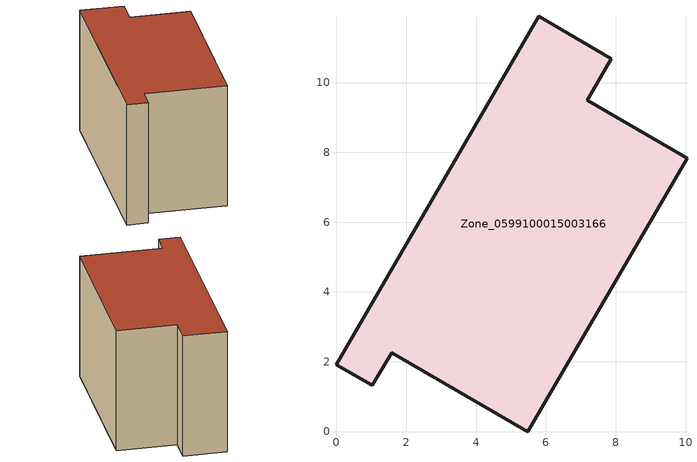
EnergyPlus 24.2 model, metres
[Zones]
Zone_0599100015003166
 floor ground (C_G): 0,1.92 5.8,11.89 7.88,10.68 7.19,9.49 10.04,7.83 5.48,0 1.58,2.26 1.03,1.32 z1.72
 wall outside (C_F): 7.19,9.49 7.88,10.68 5.8,11.89 0,1.92 1.03,1.32 1.58,2.26 5.48,0 10.04,7.83 7.19,9.49 z1.72:8.84
 roof outside (C_R): 1.03,1.32 1.58,2.26 5.48,0 10.04,7.83 7.19,9.49 7.88,10.68 5.8,11.89 0,1.92 z8.84
[BUILDING]
Pand.0599100015003166: North Axis=0; Terrain=City; Loads Convergence Tolerance Value=0.04; Temperature Convergence Tolerance Value=0.4; Solar Distribution=FullExterior; Maximum Number of Warmup Days=25; Minimum Number of Warmup Days=1
[Site:Location]
Rotterdam.The.Hague.AP_ZH_NLD Design_Conditions: Latitude=51.96; Longitude=4.45; Time Zone=1; Elevation=-4.5
[SITE:GROUNDTEMPERATURE:BUILDINGSURFACE]
18, 18, 18, 18, 18, 18, 18, 18, 18, 18, 18, 18
[MATERIAL] Thermal Absorptance=0.9; Solar Absorptance=0.7; Visible Absorptance=0.7
Name | Roughness | Thickness | Conductivity | Density | Specific Heat
G.TI.1975-1991 | MediumSmooth | 0.15 | 0.288461 | 540 | 1210
F.TI.1975-1991 | Rough | 0.3 | 0.230769 | 1920 | 840
R.TI.1975-1991 | MediumRough | 0.2 | 0.153846 | 1500 | 1000
[CONSTRUCTION]
C_G: G.TI.1975-1991
C_F: F.TI.1975-1991
C_R: R.TI.1975-1991
[ZONE]
Zone_0599100015003166: Type=1; Multiplier=1; Ceiling Height=Autocalculate; Volume=Autocalculate; Floor Area=autocalculate; Part of Total Floor Area=Yes
[ZONEINFILTRATION:DESIGNFLOWRATE]
Infil_Zone_0599100015003166: Zone or ZoneList or Space or SpaceList=Zone_0599100015003166; Schedule=AlwaysOn; Design Flow Rate Calculation Method=Flow/Area; Flow Rate per Floor Area=0.003; Constant Term Coefficient=1; Temperature Term Coefficient=0; Velocity Term Coefficient=0; Velocity Squared Term Coefficient=0
[HVACTEMPLATE:ZONE:IDEALLOADSAIRSYSTEM]
Zone_0599100015003166: Maximum Heating Supply Air Temperature=50; Minimum Cooling Supply Air Temperature=13; Maximum Heating Supply Air Humidity Ratio=0.0156; Minimum Cooling Supply Air Humidity Ratio=0.0077; Heating Limit=NoLimit; Cooling Limit=NoLimit; Dehumidification Control Type=ConstantSensibleHeatRatio; Cooling Sensible Heat Ratio=0.7; Dehumidification Setpoint=60; Humidification Control Type=None; Humidification Setpoint=30; Outdoor Air Method=None; Outdoor Air Flow Rate per Person=0.00944; Outdoor Air Flow Rate per Zone Floor Area=0; Outdoor Air Flow Rate per Zone=0; Demand Controlled Ventilation Type=None; Outdoor Air Economizer Type=NoEconomizer; Heat Recovery Type=None; Sensible Heat Recovery Effectiveness=0.7; Latent Heat Recovery Effectiveness=0.65
[ZONECONTROL:THERMOSTAT]
ThermostatControl_Zone_0599100015003166: Zone or ZoneList=Zone_0599100015003166; Control Type Schedule=DualSetpointControlType; Control 1=Thermostat_Zone_0599100015003166; Temperature Difference Between Cutout And Setpoint=0
[THERMOSTATSETPOINT:DUALSETPOINT]
Thermostat_Zone_0599100015003166: Heating Setpoint Temperature Schedule=HeatingSetpoint_Zone_0599100015003166; Cooling Setpoint Temperature Schedule=CoolingSetpoint_Zone_0599100015003166
[SCHEDULE:COMPACT]
HeatingSetpoint_Zone_0599100015003166: Through: 12/31, For: AllDays, Until: 24:00, 21
CoolingSetpoint_Zone_0599100015003166: Through: 12/31, For: AllDays, Until: 24:00, 24
DualSetpointControlType: Through: 12/31, For: AllDays, Until: 24:00, 4
AlwaysOn: Through: 12/31, For: AllDays, Until: 24:00, 1
